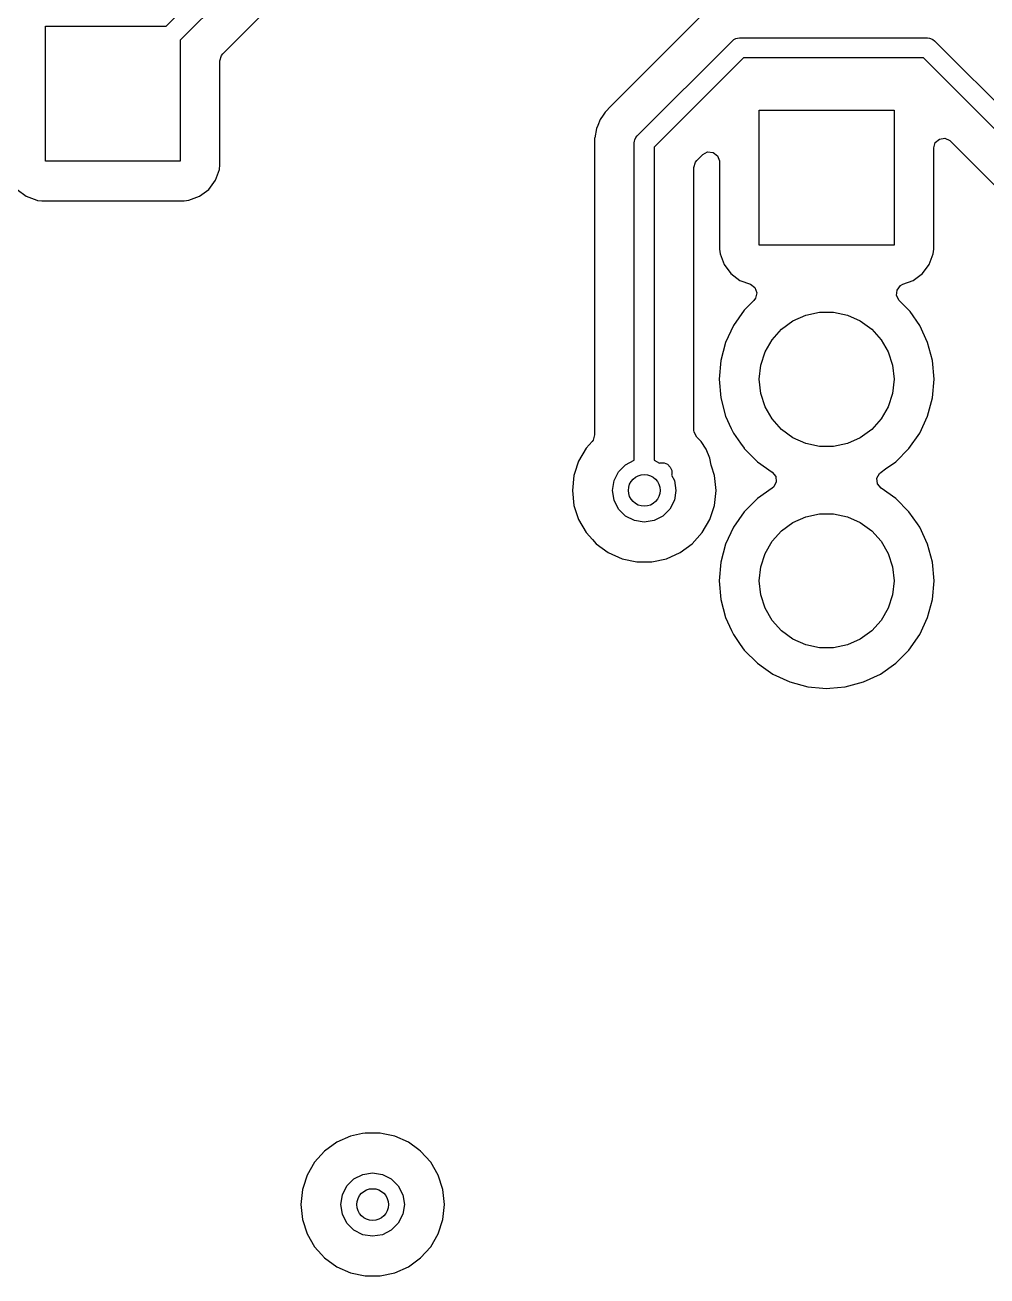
# Model space of a CAD drawing. Extents: x 0.78 to 3.29, y -3.4 to -0.65.
# Drawn here: x 1.95 to 2.428, y -2.117 to -1.497 of the extents above; entities that cross this region are included whole.
import ezdxf

# ---------------------------------------------------------------- set-up
doc = ezdxf.new("R2010")
doc.units = 0
doc.header["$MEASUREMENT"] = 0
doc.layers.add('BLACK', color=7, linetype='CONTINUOUS')

msp = doc.modelspace()

# ---------------------------------------------------------------- linework, layer by layer
at = {"layer": 'BLACK', "linetype": 'CONTINUOUS'}
for p, q in [((2.0206, -1.49718), (2.28924, -1.22854)), ((2.29764, -1.23406), (2.02756, -1.50414)), ((2.04869, -1.51087), (2.30386, -1.2557)), ((2.28599, -1.49218), (2.24218, -1.53599)), ((1.96063, -1.56411), (1.96063, -1.49718)), ((1.96063, -1.49718), (2.0206, -1.49718)), ((2.02756, -1.50414), (2.02756, -1.56411)), ((2.25439, -1.55164), (2.30164, -1.50439)), ((2.30164, -1.50439), (2.30238, -1.50378)), ((2.30238, -1.50378), (2.30342, -1.50335)), ((2.30238, -1.50378), (2.30238, -1.50378)), ((2.30342, -1.50335), (2.30416, -1.50305)), ((2.30416, -1.50305), (2.30512, -1.50295)), ((2.30416, -1.50305), (2.30416, -1.50305)), ((2.30512, -1.50295), (2.39849, -1.50295)), ((2.39849, -1.50295), (2.39945, -1.50305)), ((2.39945, -1.50305), (2.39945, -1.50305)), ((2.39945, -1.50305), (2.39997, -1.50326)), ((2.39997, -1.50326), (2.40122, -1.50378)), ((2.40122, -1.50378), (2.40122, -1.50378)), ((2.40122, -1.50378), (2.40197, -1.50439)), ((2.40197, -1.50439), (2.45873, -1.56116)), ((2.04726, -1.51432), (2.04804, -1.51169)), ((2.04726, -1.566), (2.04726, -1.51432)), ((2.04804, -1.51169), (2.04869, -1.51087)), ((2.30716, -1.5128), (2.2628, -1.55716)), ((2.39645, -1.5128), (2.30716, -1.5128)), ((2.45321, -1.56956), (2.39645, -1.5128)), ((2.24114, -1.53702), (2.23875, -1.53942)), ((2.24218, -1.53599), (2.24114, -1.53702)), ((2.24218, -1.53599), (2.24218, -1.53599)), ((2.31496, -1.60584), (2.31496, -1.53891)), ((2.31496, -1.53891), (2.38189, -1.53891)), ((2.38189, -1.53891), (2.38189, -1.60584)), ((2.23605, -1.54345), (2.23484, -1.54637)), ((2.23743, -1.54139), (2.23605, -1.54345)), ((2.23605, -1.54345), (2.23605, -1.54345)), ((2.23844, -1.53988), (2.23743, -1.54139)), ((2.23875, -1.53942), (2.23844, -1.53988)), ((2.23419, -1.54793), (2.23327, -1.55256)), ((2.23484, -1.54637), (2.23419, -1.54793)), ((2.23484, -1.54637), (2.23484, -1.54637)), ((2.25378, -1.55238), (2.25439, -1.55164)), ((2.23327, -1.55256), (2.23325, -1.55269)), ((2.23325, -1.55269), (2.23325, -1.69999)), ((2.25295, -1.55512), (2.25305, -1.55416)), ((2.25295, -1.71255), (2.25295, -1.55512)), ((2.25305, -1.55414), (2.25328, -1.55361)), ((2.25305, -1.55416), (2.25305, -1.55414)), ((2.25328, -1.55361), (2.25378, -1.55238)), ((2.25378, -1.55238), (2.25378, -1.55238)), ((2.2628, -1.55716), (2.2628, -1.71255)), ((2.40159, -1.55759), (2.40237, -1.55495)), ((2.40159, -1.60773), (2.40159, -1.55759)), ((2.40237, -1.55495), (2.40445, -1.55315)), ((2.40445, -1.55315), (2.40717, -1.55276)), ((2.40717, -1.55276), (2.40967, -1.5539)), ((2.40967, -1.5539), (2.40993, -1.55414)), ((2.40993, -1.55414), (2.43756, -1.58178)), ((2.02756, -1.56411), (1.96063, -1.56411)), ((2.28328, -1.5647), (2.28393, -1.56389)), ((2.28393, -1.56389), (2.28692, -1.5609)), ((2.28692, -1.5609), (2.28934, -1.55958)), ((2.28934, -1.55958), (2.29208, -1.55977)), ((2.29208, -1.55977), (2.29428, -1.56142)), ((2.29428, -1.56142), (2.29524, -1.564)), ((2.29524, -1.564), (2.29526, -1.56435)), ((2.04503, -1.57365), (2.04701, -1.56834)), ((2.04701, -1.56834), (2.04726, -1.566)), ((2.2825, -1.56734), (2.28328, -1.5647)), ((2.2825, -1.69756), (2.2825, -1.56734)), ((2.29526, -1.56435), (2.29526, -1.60773)), ((2.04164, -1.57819), (2.04503, -1.57365)), ((1.94655, -1.57819), (1.95109, -1.58158)), ((1.95109, -1.58158), (1.95109, -1.58158)), ((1.95109, -1.58158), (1.9564, -1.58356)), ((2.03179, -1.58356), (2.0371, -1.58158)), ((2.0371, -1.58158), (2.04164, -1.57819)), ((1.9564, -1.58356), (1.9564, -1.58356)), ((1.9564, -1.58356), (1.95667, -1.58359)), ((1.95667, -1.58359), (1.95875, -1.58381)), ((1.95875, -1.58381), (2.02944, -1.58381)), ((2.02944, -1.58381), (2.03179, -1.58356)), ((2.38189, -1.60584), (2.31496, -1.60584)), ((2.29526, -1.60773), (2.29526, -1.60773)), ((2.29526, -1.60773), (2.29551, -1.61007)), ((2.29551, -1.61007), (2.29749, -1.61538)), ((2.39936, -1.61538), (2.40134, -1.61007)), ((2.40134, -1.61007), (2.40159, -1.60773)), ((2.29749, -1.61538), (2.29749, -1.61538)), ((2.29749, -1.61538), (2.30088, -1.61992)), ((2.30088, -1.61992), (2.30088, -1.61992)), ((2.30088, -1.61992), (2.30542, -1.62331)), ((2.39143, -1.62331), (2.39597, -1.61992)), ((2.39597, -1.61992), (2.39936, -1.61538)), ((2.30542, -1.62331), (2.30542, -1.62331)), ((2.30542, -1.62331), (2.31059, -1.62524)), ((2.31059, -1.62524), (2.3128, -1.62689)), ((2.38339, -1.62811), (2.38504, -1.62591)), ((2.38504, -1.62591), (2.38626, -1.62524)), ((2.38626, -1.62524), (2.39143, -1.62331)), ((2.31317, -1.63216), (2.31234, -1.63327)), ((2.3128, -1.62689), (2.31376, -1.62947)), ((2.31376, -1.62947), (2.31317, -1.63216)), ((2.38319, -1.63086), (2.38339, -1.62811)), ((2.38451, -1.63327), (2.38319, -1.63086)), ((2.30754, -1.63807), (2.3022, -1.64569)), ((2.31234, -1.63327), (2.30754, -1.63807)), ((2.38931, -1.63807), (2.38451, -1.63327)), ((2.38983, -1.63881), (2.38931, -1.63807)), ((2.38931, -1.63807), (2.38931, -1.63807)), ((2.32603, -1.64751), (2.33169, -1.6434)), ((2.33169, -1.6434), (2.33808, -1.64055)), ((2.33808, -1.64055), (2.34493, -1.6391)), ((2.34493, -1.6391), (2.35192, -1.6391)), ((2.35192, -1.6391), (2.35877, -1.64055)), ((2.35877, -1.64055), (2.36516, -1.6434)), ((2.36516, -1.6434), (2.37082, -1.64751)), ((2.39465, -1.64569), (2.38983, -1.63881)), ((2.3022, -1.64569), (2.29827, -1.65412)), ((2.3022, -1.64569), (2.3022, -1.64569)), ((2.32135, -1.65271), (2.32603, -1.64751)), ((2.37082, -1.64751), (2.3755, -1.65271)), ((2.39858, -1.65412), (2.39465, -1.64569)), ((2.29827, -1.65412), (2.29586, -1.66311)), ((2.29827, -1.65412), (2.29827, -1.65412)), ((2.31785, -1.65877), (2.32135, -1.65271)), ((2.3755, -1.65271), (2.379, -1.65877)), ((2.40099, -1.66311), (2.39858, -1.65412)), ((2.29586, -1.66311), (2.29505, -1.67238)), ((2.29586, -1.66311), (2.29586, -1.66311)), ((2.31569, -1.66542), (2.31785, -1.65877)), ((2.379, -1.65877), (2.38116, -1.66542)), ((2.4018, -1.67238), (2.40099, -1.66311)), ((2.31496, -1.67238), (2.31569, -1.66542)), ((2.38116, -1.66542), (2.38189, -1.67238)), ((2.29505, -1.67238), (2.29505, -1.67238)), ((2.29505, -1.67238), (2.29586, -1.68165)), ((2.31569, -1.67934), (2.31496, -1.67238)), ((2.38189, -1.67238), (2.38116, -1.67934)), ((2.40099, -1.68165), (2.4018, -1.67238)), ((2.29586, -1.68165), (2.29586, -1.68165)), ((2.29586, -1.68165), (2.29827, -1.69063)), ((2.31785, -1.68599), (2.31569, -1.67934)), ((2.38116, -1.67934), (2.379, -1.68599)), ((2.39858, -1.69063), (2.40099, -1.68165)), ((2.32135, -1.69205), (2.31785, -1.68599)), ((2.379, -1.68599), (2.3755, -1.69205)), ((2.29827, -1.69063), (2.29827, -1.69063)), ((2.29827, -1.69063), (2.29827, -1.69063)), ((2.29827, -1.69063), (2.30111, -1.69672)), ((2.32603, -1.69725), (2.32135, -1.69205)), ((2.3755, -1.69205), (2.37082, -1.69725)), ((2.39465, -1.69906), (2.39858, -1.69063)), ((2.23325, -1.69999), (2.23247, -1.70263)), ((2.28261, -1.69859), (2.2825, -1.69756)), ((2.28393, -1.70101), (2.28261, -1.69859)), ((2.30111, -1.69672), (2.3022, -1.69906)), ((2.3022, -1.69906), (2.3022, -1.69906)), ((2.3022, -1.69906), (2.30567, -1.70402)), ((2.33169, -1.70136), (2.32603, -1.69725)), ((2.37082, -1.69725), (2.36516, -1.70136)), ((2.38931, -1.70669), (2.39465, -1.69906)), ((2.22903, -1.70654), (2.22531, -1.713)), ((2.23199, -1.70326), (2.22903, -1.70654)), ((2.23247, -1.70263), (2.23199, -1.70326)), ((2.28586, -1.70294), (2.28393, -1.70101)), ((2.28607, -1.70326), (2.28586, -1.70294)), ((2.28856, -1.70697), (2.28607, -1.70326)), ((2.30567, -1.70402), (2.30744, -1.70654)), ((2.30744, -1.70654), (2.30754, -1.70668)), ((2.30754, -1.70668), (2.30754, -1.70669)), ((2.30754, -1.70669), (2.31412, -1.71326)), ((2.33808, -1.7042), (2.33169, -1.70136)), ((2.34493, -1.70566), (2.33808, -1.7042)), ((2.35192, -1.70566), (2.34493, -1.70566)), ((2.35877, -1.7042), (2.35192, -1.70566)), ((2.36516, -1.70136), (2.35877, -1.7042)), ((2.38273, -1.71326), (2.38931, -1.70669)), ((2.22531, -1.713), (2.22332, -1.7191)), ((2.22531, -1.713), (2.22531, -1.713)), ((2.24862, -1.71476), (2.25295, -1.71255)), ((2.2628, -1.71255), (2.2655, -1.71392)), ((2.29041, -1.71145), (2.28856, -1.70697)), ((2.2911, -1.71493), (2.29041, -1.71145)), ((2.22332, -1.7191), (2.223, -1.72008)), ((2.2429, -1.72263), (2.24513, -1.71824)), ((2.24513, -1.71824), (2.24862, -1.71476)), ((2.2655, -1.71392), (2.26577, -1.71381)), ((2.26577, -1.71381), (2.26769, -1.71381)), ((2.26769, -1.71381), (2.26947, -1.71455)), ((2.26947, -1.71455), (2.27082, -1.7159)), ((2.27082, -1.7159), (2.27156, -1.71768)), ((2.27156, -1.71768), (2.27156, -1.7196)), ((2.29125, -1.71548), (2.2911, -1.71493)), ((2.29274, -1.72008), (2.29125, -1.71548)), ((2.31412, -1.71326), (2.31412, -1.71326)), ((2.31412, -1.71326), (2.32142, -1.71838)), ((2.32142, -1.71838), (2.32314, -1.72053)), ((2.37343, -1.72149), (2.37467, -1.71904)), ((2.37467, -1.71904), (2.37543, -1.71838)), ((2.37543, -1.71838), (2.37773, -1.71676)), ((2.37773, -1.71676), (2.38273, -1.71326)), ((2.223, -1.72008), (2.22223, -1.7275)), ((2.24213, -1.7275), (2.2429, -1.72263)), ((2.27156, -1.7196), (2.27145, -1.71987)), ((2.27145, -1.71987), (2.27285, -1.72263)), ((2.27285, -1.72263), (2.27362, -1.7275)), ((2.29352, -1.7275), (2.29274, -1.72008)), ((2.32342, -1.72326), (2.32218, -1.72572)), ((2.32314, -1.72053), (2.32342, -1.72326)), ((2.37371, -1.72423), (2.37343, -1.72149)), ((2.37543, -1.72638), (2.37371, -1.72423)), ((2.22223, -1.7275), (2.223, -1.73491)), ((2.2429, -1.73236), (2.24213, -1.7275)), ((2.27362, -1.7275), (2.27285, -1.73236)), ((2.29274, -1.73491), (2.29352, -1.7275)), ((2.31412, -1.73149), (2.30754, -1.73807)), ((2.32142, -1.72638), (2.31412, -1.73149)), ((2.32218, -1.72572), (2.32142, -1.72638)), ((2.38273, -1.73149), (2.37543, -1.72638)), ((2.38931, -1.73807), (2.38273, -1.73149)), ((2.38273, -1.73149), (2.38273, -1.73149)), ((2.223, -1.73491), (2.223, -1.73491)), ((2.223, -1.73491), (2.22531, -1.742)), ((2.24513, -1.73675), (2.2429, -1.73236)), ((2.24862, -1.74024), (2.24513, -1.73675)), ((2.27061, -1.73675), (2.26713, -1.74024)), ((2.27285, -1.73236), (2.27061, -1.73675)), ((2.29044, -1.742), (2.29274, -1.73491)), ((2.22531, -1.742), (2.22531, -1.742)), ((2.22531, -1.742), (2.22903, -1.74845)), ((2.25301, -1.74247), (2.24862, -1.74024)), ((2.25787, -1.74324), (2.25301, -1.74247)), ((2.26274, -1.74247), (2.25787, -1.74324)), ((2.26713, -1.74024), (2.26274, -1.74247)), ((2.28671, -1.74845), (2.29044, -1.742)), ((2.30754, -1.73807), (2.3022, -1.74569)), ((2.32603, -1.74751), (2.33169, -1.7434)), ((2.33169, -1.7434), (2.33808, -1.74055)), ((2.33808, -1.74055), (2.34493, -1.7391)), ((2.34493, -1.7391), (2.35192, -1.7391)), ((2.35192, -1.7391), (2.35877, -1.74055)), ((2.35877, -1.74055), (2.36516, -1.7434)), ((2.36516, -1.7434), (2.37082, -1.74751)), ((2.39353, -1.74409), (2.38931, -1.73807)), ((2.39465, -1.74569), (2.39353, -1.74409)), ((2.22903, -1.74845), (2.23212, -1.75188)), ((2.28173, -1.75399), (2.28671, -1.74845)), ((2.3022, -1.74569), (2.29827, -1.75412)), ((2.3022, -1.74569), (2.3022, -1.74569)), ((2.32135, -1.75271), (2.32603, -1.74751)), ((2.37082, -1.74751), (2.3755, -1.75271)), ((2.39858, -1.75412), (2.39465, -1.74569)), ((2.23212, -1.75188), (2.23402, -1.75399)), ((2.23402, -1.75399), (2.24005, -1.75837)), ((2.2757, -1.75837), (2.28173, -1.75399)), ((2.29827, -1.75412), (2.29586, -1.76311)), ((2.29827, -1.75412), (2.29827, -1.75412)), ((2.31785, -1.75877), (2.32135, -1.75271)), ((2.3755, -1.75271), (2.379, -1.75877)), ((2.40099, -1.76311), (2.39858, -1.75412)), ((2.24005, -1.75837), (2.24005, -1.75837)), ((2.24005, -1.75837), (2.24686, -1.7614)), ((2.24686, -1.7614), (2.24686, -1.7614)), ((2.24686, -1.7614), (2.25415, -1.76295)), ((2.2616, -1.76295), (2.26889, -1.7614)), ((2.26889, -1.7614), (2.2757, -1.75837)), ((2.31569, -1.76542), (2.31785, -1.75877)), ((2.379, -1.75877), (2.38116, -1.76542)), ((2.25415, -1.76295), (2.25415, -1.76295)), ((2.25415, -1.76295), (2.2616, -1.76295)), ((2.2616, -1.76295), (2.2616, -1.76295)), ((2.29586, -1.76311), (2.29505, -1.77238)), ((2.29586, -1.76311), (2.29586, -1.76311)), ((2.31496, -1.77238), (2.31569, -1.76542)), ((2.38116, -1.76542), (2.38189, -1.77238)), ((2.4018, -1.77238), (2.40099, -1.76311)), ((2.29505, -1.77238), (2.29505, -1.77238)), ((2.29505, -1.77238), (2.29586, -1.78165)), ((2.31569, -1.77934), (2.31496, -1.77238)), ((2.38189, -1.77238), (2.38116, -1.77934)), ((2.40099, -1.78165), (2.4018, -1.77238)), ((2.31785, -1.78599), (2.31569, -1.77934)), ((2.38116, -1.77934), (2.379, -1.78599)), ((2.29586, -1.78165), (2.29586, -1.78165)), ((2.29586, -1.78165), (2.29827, -1.79063)), ((2.32135, -1.79205), (2.31785, -1.78599)), ((2.379, -1.78599), (2.3755, -1.79205)), ((2.39858, -1.79063), (2.40099, -1.78165)), ((2.29827, -1.79063), (2.29827, -1.79063)), ((2.29827, -1.79063), (2.29827, -1.79063)), ((2.29827, -1.79063), (2.30122, -1.79696)), ((2.32603, -1.79725), (2.32135, -1.79205)), ((2.3755, -1.79205), (2.37082, -1.79725)), ((2.39465, -1.79906), (2.39858, -1.79063)), ((2.30122, -1.79696), (2.3022, -1.79906)), ((2.3022, -1.79906), (2.3022, -1.79906)), ((2.3022, -1.79906), (2.30557, -1.80388)), ((2.33169, -1.80136), (2.32603, -1.79725)), ((2.37082, -1.79725), (2.36516, -1.80136)), ((2.38931, -1.80669), (2.39465, -1.79906)), ((2.30557, -1.80388), (2.30754, -1.80669)), ((2.33808, -1.8042), (2.33169, -1.80136)), ((2.34493, -1.80566), (2.33808, -1.8042)), ((2.35192, -1.80566), (2.34493, -1.80566)), ((2.35877, -1.8042), (2.35192, -1.80566)), ((2.36516, -1.80136), (2.35877, -1.8042)), ((2.30754, -1.80669), (2.31412, -1.81326)), ((2.38273, -1.81326), (2.38931, -1.80669)), ((2.31412, -1.81326), (2.31715, -1.81539)), ((2.31715, -1.81539), (2.32174, -1.8186)), ((2.32174, -1.8186), (2.32174, -1.8186)), ((2.32174, -1.8186), (2.32174, -1.8186)), ((2.32174, -1.8186), (2.33017, -1.82253)), ((2.36668, -1.82253), (2.37511, -1.8186)), ((2.37511, -1.8186), (2.38273, -1.81326)), ((2.33017, -1.82253), (2.33916, -1.82494)), ((2.35769, -1.82494), (2.36668, -1.82253)), ((2.33916, -1.82494), (2.34657, -1.82559)), ((2.34657, -1.82559), (2.34843, -1.82575)), ((2.34843, -1.82575), (2.34997, -1.82562)), ((2.34843, -1.82575), (2.34843, -1.82575)), ((2.34843, -1.82575), (2.34843, -1.82575)), ((2.34997, -1.82562), (2.35769, -1.82494)), ((2.11202, -2.04792), (2.10521, -2.05095)), ((2.11803, -2.04665), (2.11202, -2.04792)), ((2.11202, -2.04792), (2.11202, -2.04792)), ((2.11931, -2.04637), (2.11803, -2.04665)), ((2.12676, -2.04637), (2.11931, -2.04637)), ((2.12831, -2.0467), (2.12676, -2.04637)), ((2.13405, -2.04792), (2.12831, -2.0467)), ((2.14086, -2.05095), (2.13405, -2.04792)), ((2.13405, -2.04792), (2.13405, -2.04792)), ((2.10521, -2.05095), (2.09918, -2.05534)), ((2.10521, -2.05095), (2.10521, -2.05095)), ((2.14605, -2.05473), (2.14086, -2.05095)), ((2.14086, -2.05095), (2.14086, -2.05095)), ((2.09918, -2.05534), (2.09419, -2.06087)), ((2.14688, -2.05534), (2.14605, -2.05473)), ((2.15187, -2.06087), (2.14688, -2.05534)), ((2.09419, -2.06087), (2.09047, -2.06733)), ((2.11378, -2.06909), (2.11817, -2.06685)), ((2.11817, -2.06685), (2.12303, -2.06608)), ((2.12303, -2.06608), (2.1279, -2.06685)), ((2.1279, -2.06685), (2.13229, -2.06909)), ((2.1556, -2.06733), (2.15187, -2.06087)), ((2.09047, -2.06733), (2.08848, -2.07343)), ((2.09047, -2.06733), (2.09047, -2.06733)), ((2.10805, -2.07696), (2.11029, -2.07257)), ((2.11029, -2.07257), (2.11378, -2.06909)), ((2.13229, -2.06909), (2.13577, -2.07257)), ((2.13577, -2.07257), (2.13801, -2.07696)), ((2.1579, -2.07442), (2.1556, -2.06733)), ((2.08816, -2.07442), (2.08738, -2.08183)), ((2.08848, -2.07343), (2.08816, -2.07442)), ((2.10728, -2.08183), (2.10805, -2.07696)), ((2.13801, -2.07696), (2.13878, -2.08183)), ((2.15868, -2.08183), (2.1579, -2.07442)), ((2.08738, -2.08183), (2.08816, -2.08924)), ((2.10805, -2.08669), (2.10728, -2.08183)), ((2.13878, -2.08183), (2.13801, -2.08669)), ((2.1579, -2.08924), (2.15868, -2.08183)), ((2.08816, -2.08924), (2.08816, -2.08924)), ((2.08816, -2.08924), (2.09047, -2.09633)), ((2.11029, -2.09108), (2.10805, -2.08669)), ((2.11378, -2.09457), (2.11029, -2.09108)), ((2.13577, -2.09108), (2.13229, -2.09457)), ((2.13801, -2.08669), (2.13577, -2.09108)), ((2.1556, -2.09633), (2.1579, -2.08924)), ((2.09047, -2.09633), (2.09047, -2.09633)), ((2.09047, -2.09633), (2.09419, -2.10278)), ((2.11817, -2.0968), (2.11378, -2.09457)), ((2.12303, -2.09757), (2.11817, -2.0968)), ((2.1279, -2.0968), (2.12303, -2.09757)), ((2.13229, -2.09457), (2.1279, -2.0968)), ((2.15187, -2.10278), (2.1556, -2.09633)), ((2.09419, -2.10278), (2.09763, -2.10659)), ((2.14688, -2.10832), (2.15187, -2.10278)), ((2.09763, -2.10659), (2.09918, -2.10832)), ((2.09918, -2.10832), (2.10521, -2.1127)), ((2.14086, -2.1127), (2.14688, -2.10832)), ((2.10521, -2.1127), (2.10521, -2.1127)), ((2.10521, -2.1127), (2.11202, -2.11573)), ((2.11202, -2.11573), (2.11202, -2.11573)), ((2.11202, -2.11573), (2.11931, -2.11728)), ((2.12676, -2.11728), (2.13405, -2.11573)), ((2.13405, -2.11573), (2.14086, -2.1127)), ((2.11931, -2.11728), (2.11931, -2.11728)), ((2.11931, -2.11728), (2.12676, -2.11728)), ((2.12676, -2.11728), (2.12676, -2.11728))]:
    msp.add_line(p, q, dxfattribs=at)
at = {"layer": 'BLACK'}
for centre in [(2.25787, -1.7275), (2.12303, -2.08183)]:
    msp.add_circle(centre, 0.00787, dxfattribs=at)

doc.saveas('drawing.dxf')
